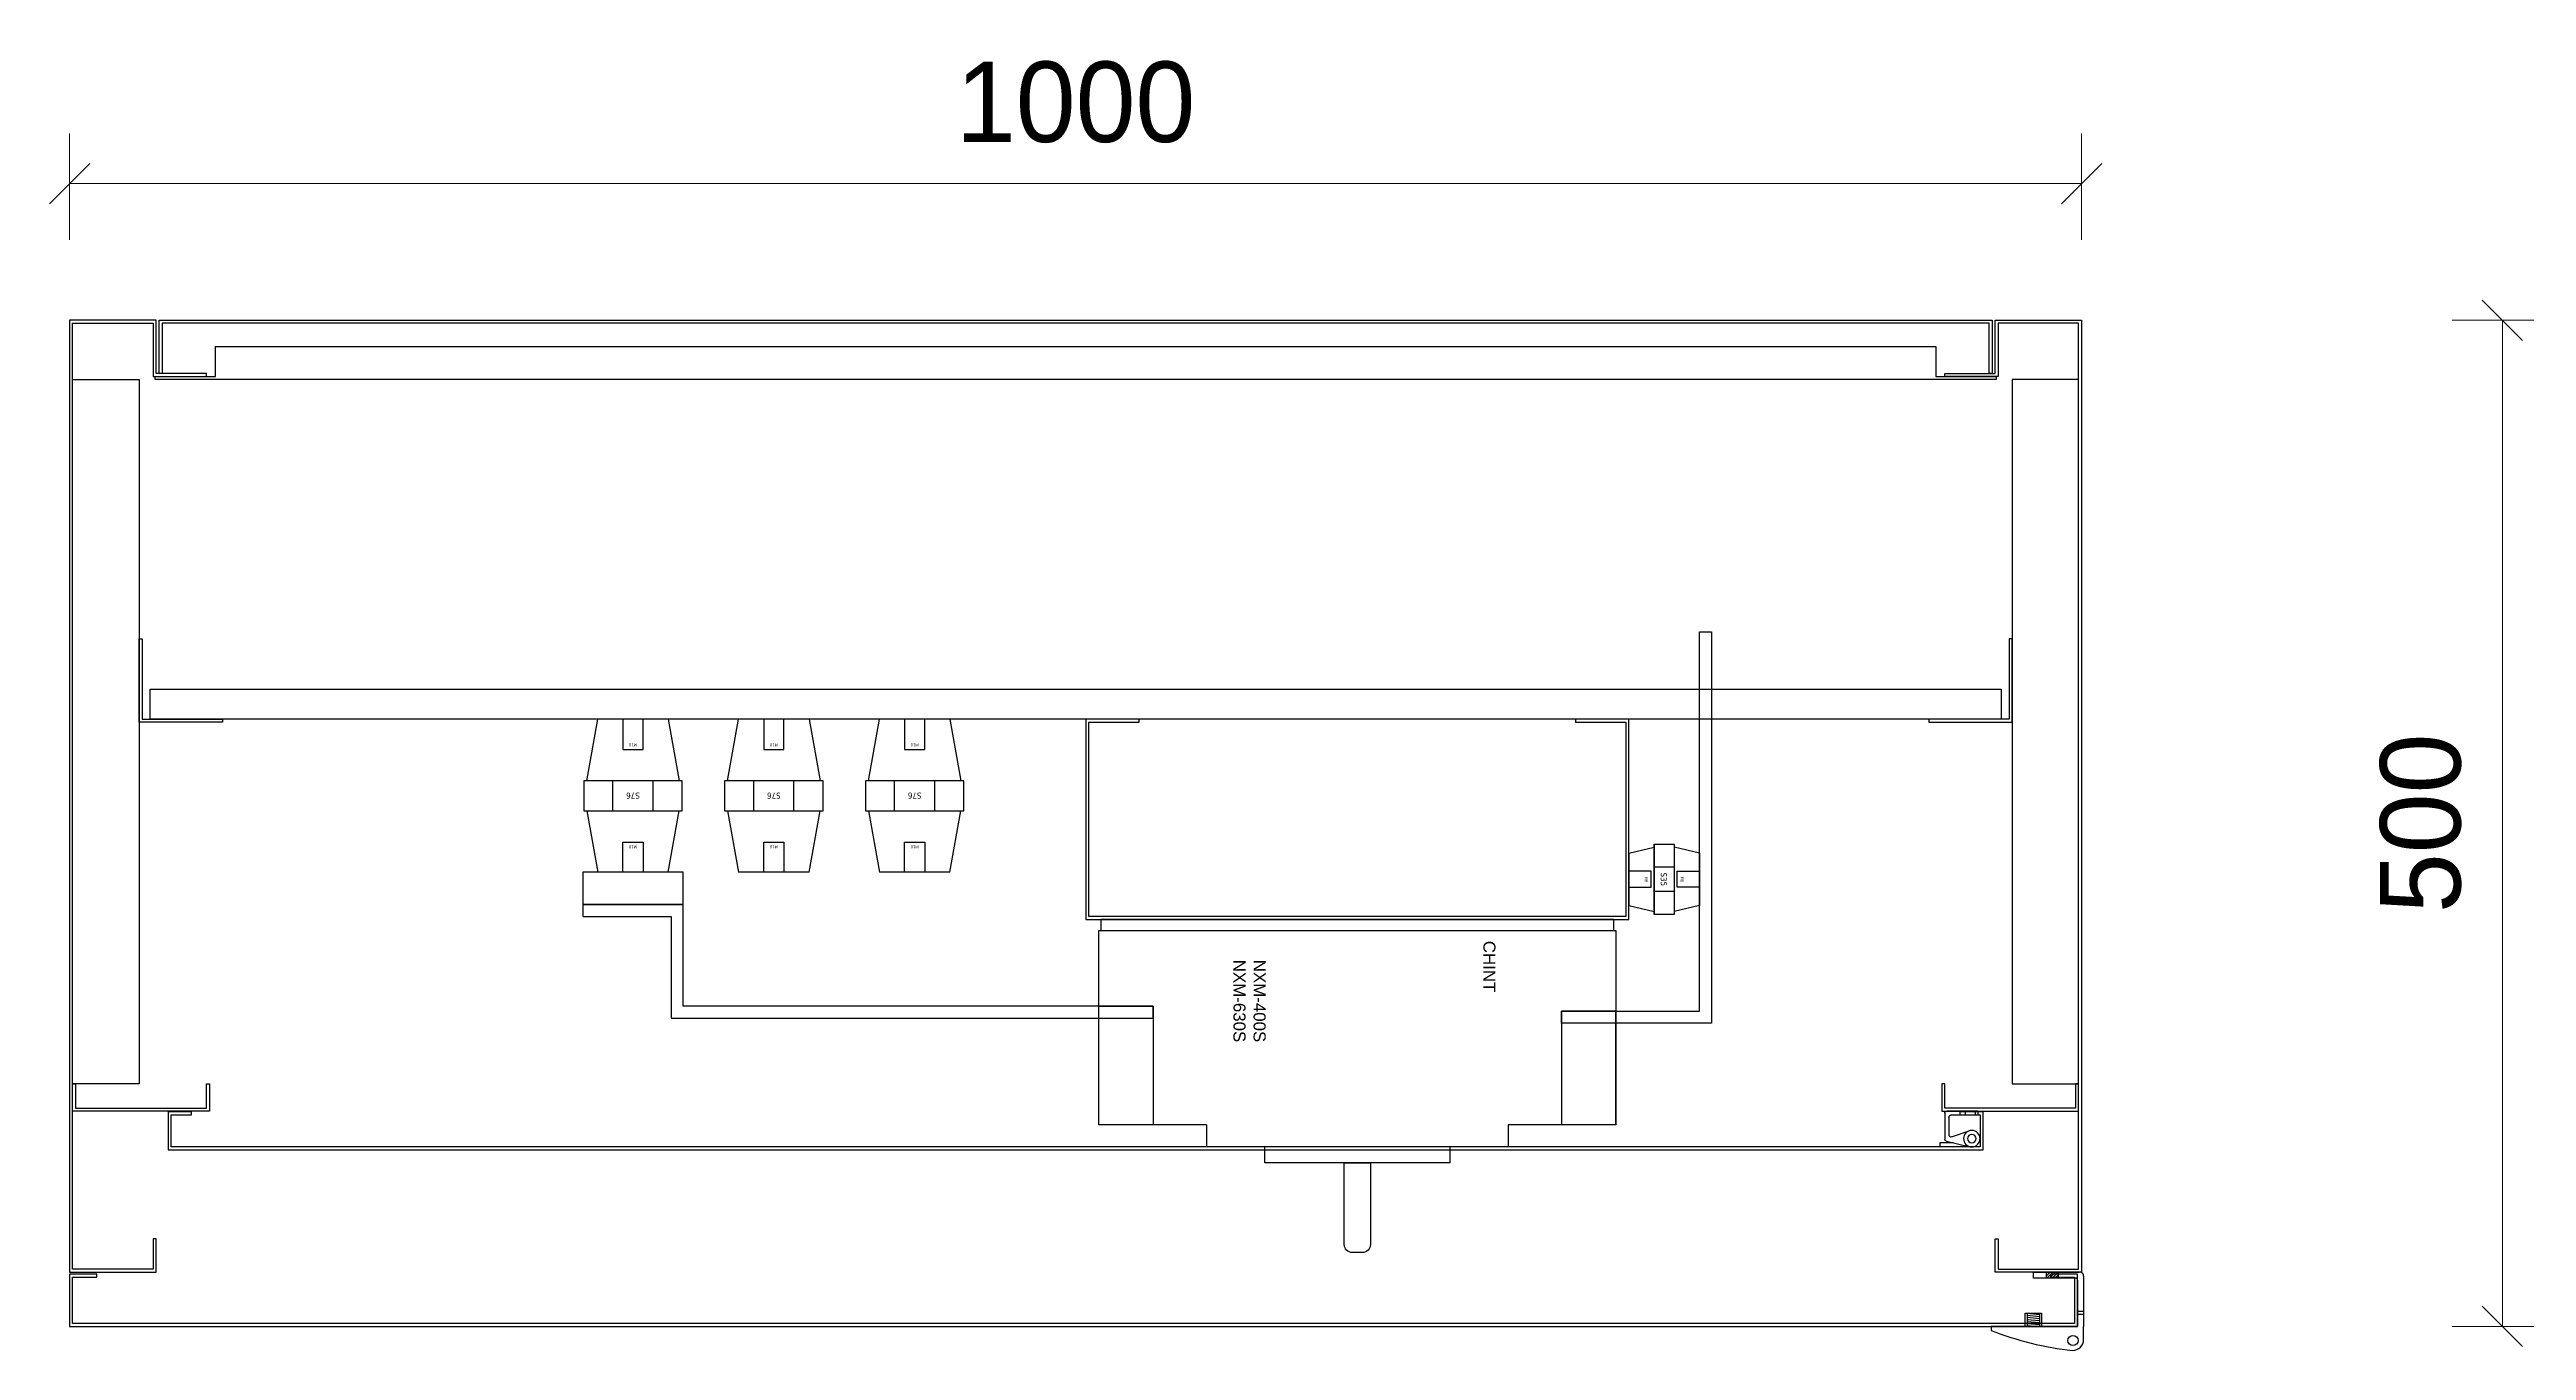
# Model space of a CAD drawing. Header units: millimetres. Extents: x 0 to 5940, y 0 to 4200.
# Drawn here: x 2824 to 4055, y 1043 to 1689 of the extents above; entities that cross this region are included whole.
import ezdxf

# ---------------------------------------------------------------- set-up
doc = ezdxf.new("R2010")
doc.units = ezdxf.units.MM
doc.layers.add('DIM', color=253, linetype='Continuous')
doc.layers.add('Ghi chu', color=7, linetype='Continuous')
doc.styles.add('Arial', font='arial.ttf')
doc.dimstyles.new('Dim-40', dxfattribs={"dimtxt": 40, "dimasz": 20, "dimexe": 25, "dimexo": 40, "dimgap": 20, "dimtad": 1, "dimdec": 0, "dimtxsty": 'Standard', "dimblk": 'OBLIQUE', "dimcen": 15, "dimclrd": 5, "dimclre": 5, "dimclrt": 3, "dimazin": 3, "dimtfac": 1, "dimtdec": 0, "dimtmove": 0, "dimatfit": 3, "dimldrblk": 'ARCHTICK', "dimlwd": 9, "dimlwe": 9})

# ---------------------------------------------------------------- blocks, each defined once
blk = doc.blocks.new('*D6')
at = {"color": 0, "linetype": 'ByBlock', "lineweight": -2}
for p, q in [((4053.2, 1544.8), (4033.2, 1564.8)), ((4033.2, 1064.8), (4053.2, 1044.8))]:
    blk.add_line(p, q, dxfattribs=at)
at = {"layer": 'Defpoints', "color": 0, "transparency": 16777216}
for p in [(4166.3, 1554.8), (4043.2, 1054.8), (4166.3, 1054.8)]:
    blk.add_point(p, dxfattribs=at)
at = {"layer": 'DIM', "color": 5, "lineweight": 9, "transparency": 16777216}
for p, q in [((4126.3, 1554.8), (4018.2, 1554.8)), ((4043.2, 1554.8), (4043.2, 1054.8)), ((4126.3, 1054.8), (4018.2, 1054.8))]:
    blk.add_line(p, q, dxfattribs=at)
at = {"layer": 'DIM', "color": 3, "transparency": 16777216, "insert": (4002.7, 1304.8), "char_height": 40, "attachment_point": 5, "rotation": 90}
blk.add_mtext('500', dxfattribs=at)
blk = doc.blocks.new('_ArchTick')
at = {"color": 0, "const_width": 0.15}
blk.add_lwpolyline([(-0.5, -0.5), (0.5, 0.5)], dxfattribs=at)
blk = doc.blocks.new('_Oblique')
at = {"color": 0, "linetype": 'ByBlock', "lineweight": -2}
blk.add_line((-0.5, -0.5), (0.5, 0.5), dxfattribs=at)
blk = doc.blocks.new('HL044-1.3-B')
h = blk.add_hatch()
h.set_pattern_fill('ANSI31', color=1, scale=0.3, style=0)
h.set_pattern_definition([(45, (-80982.31925, -42991.2648), (-0.673519209, 0.673519209), [])])
h.paths.add_polyline_path([(-15.5, 27), (-15.5, 24), (-9.5, 24), (-9.5, 27)])
at = {"color": 1}
for p, q in [((-22, 24), (-22, 27)), ((-22, 27), (1, 27)), ((-15.5, 24), (-15.5, 27)), ((-9.5, 24), (-9.5, 27)), ((3, 25), (3, 0)), ((-1, 24), (-22, 24)), ((0, 23), (0, 0)), ((0, 0), (-43, 0)), ((-43, 0), (-43, -2)), ((-25, 6.5), (-25, 0)), ((-25, 6.5), (-19, 5.9)), ((-25, 5.5), (-19, 4.9)), ((-25, 4.5), (-19, 3.9)), ((-25, 3.5), (-19, 2.9)), ((-25, 2.5), (-19, 1.9)), ((-25, 1.5), (-19, 0.9)), ((-25, 0.5), (-19.7, 0)), ((-19, 6.5), (-19, 0)), ((0, 7.5), (3, 7.5)), ((0, 6), (3, 6)), ((3, -6.5), (3, 0))]:
    blk.add_line(p, q, dxfattribs=at)
blk.add_lwpolyline([(-26, 6.5), (-18, 6.5), (-18, 0), (-26, 0)], close=True, dxfattribs=at)
blk.add_circle((-2.3, -7), 2.55, dxfattribs=at)
for centre, radius, start, end in [((1, 25), 2, 0, 90), ((-1, 23), 1, 0, 90), ((15.4, 147.7), 160.7, 248.6705, 263.5901), ((-2.5, -6.5), 5.5, 270, 0)]:
    blk.add_arc(centre, radius, start, end, dxfattribs=at)
blk = doc.blocks.new('HL036-1-2')
at = {"layer": 'Ghi chu', "color": 1}
for p, q in [((-3, 17.8), (-18.9, 17.8)), ((-18.9, 15.8), (-18.9, 17.8)), ((-12.1, 15.8), (-18.9, 15.8)), ((-16.4, 1), (-16.4, 14)), ((-15.6, 15), (-3.9, 17.7)), ((-13.1, 12.8), (-4.3, 9.8)), ((0, 0), (-15.4, 0)), ((-14.4, 3), (-14.4, 11.9)), ((0, 2), (-13.4, 2)), ((-6.2, 2), (-6.2, 0)), ((-1.2, 2), (-1.2, 0)), ((0, 0), (0, 2))]:
    blk.add_line(p, q, dxfattribs=at)
for radius in [4.1, 2.1]:
    blk.add_circle((-3, 13.7), radius, dxfattribs=at)
for centre, start, end in [((-15.4, 14), 102.9616, 180), ((-13.4, 11.9), 71.3254, 180), ((-15.4, 1), 180, 270), ((-13.4, 3), 180, 270)]:
    blk.add_arc(centre, 1, start, end, dxfattribs=at)
blk = doc.blocks.new('*D8')
at = {"color": 0, "linetype": 'ByBlock', "lineweight": -2}
for p, q in [((2844.1, 1632.7), (2824.1, 1612.7)), ((3824.1, 1612.7), (3844.1, 1632.7))]:
    blk.add_line(p, q, dxfattribs=at)
at = {"layer": 'Defpoints', "color": 0, "transparency": 16777216}
for p in [(3834.1, 1622.7), (2834.1, 1554.8), (3834.1, 1554.8)]:
    blk.add_point(p, dxfattribs=at)
at = {"layer": 'DIM', "color": 5, "lineweight": 9, "transparency": 16777216}
for p, q in [((2834.1, 1594.8), (2834.1, 1647.7)), ((3834.1, 1594.8), (3834.1, 1647.7)), ((2834.1, 1622.7), (3834.1, 1622.7))]:
    blk.add_line(p, q, dxfattribs=at)
at = {"layer": 'DIM', "color": 3, "transparency": 16777216, "insert": (3334.1, 1663.1), "char_height": 40, "attachment_point": 5}
blk.add_mtext('1000', dxfattribs=at)
blk = doc.blocks.new('su76-1')
at = {"color": 1}
for p, q in [((-17.5, 76), (-23, 45.5)), ((-17.5, 76), (17.5, 76)), ((23, 45.5), (17.5, 76)), ((24.5, 45.5), (-24.5, 45.5)), ((-24.5, 45.5), (-24.5, 30.5)), ((-10, 45.5), (-10, 30.5)), ((10, 45.5), (10, 30.5)), ((24.5, 30.5), (24.5, 45.5)), ((-24.5, 30.5), (24.5, 30.5)), ((-23, 30.5), (23, 30.5)), ((-17.5, 0), (-23, 30.5)), ((23, 30.5), (17.5, 0)), ((-17.5, 0), (17.5, 0))]:
    blk.add_line(p, q, dxfattribs=at)
for points in [[(-5, 76), (5, 76), (5, 61), (-5, 61)], [(-5, 0), (5, 0), (5, 15), (-5, 15)]]:
    blk.add_lwpolyline(points, close=True, dxfattribs=at)
at = {"color": 1, "width": 30.098, "attachment_point": 5}
for s, insert, char_height in [('{\\fTahoma|b0|i0|c0|p34;M10}', (0, 63.3), 1.5), ('{\\fTahoma|b0|i0|c0|p34;S76}', (0, 37.9), 3), ('{\\fTahoma|b0|i0|c0|p34;M10}', (0, 12.7), 1.5)]:
    blk.add_mtext(s, dxfattribs=dict(at, insert=insert, char_height=char_height))
blk = doc.blocks.new('nxm-400-630-2')
at = {"color": 7}
for p, q in [((29751.6, -129472.4), (29751.6, -129525.9)), ((29751.6, -129525.9), (29762.6, -129525.9)), ((29762.6, -129554.9), (29762.6, -129646.9)), ((29751.6, -129675.9), (29751.6, -129729.4)), ((29751.6, -129675.9), (29762.6, -129675.9))]:
    blk.add_line(p, q, dxfattribs=at)
for points in [[(29751.6, -129729.4), (29655.1, -129729.4), (29655.1, -129472.4), (29751.6, -129472.4)], [(29751.6, -129472.4), (29695.1, -129472.4), (29695.1, -129499.4), (29751.6, -129499.4)], [(29762.6, -129525.9), (29762.6, -129554.9)], [(29762.6, -129554.9), (29770.6, -129554.9), (29770.6, -129646.9), (29762.6, -129646.9)], [(29762.6, -129646.9), (29762.6, -129675.9)], [(29751.6, -129729.4), (29692.6, -129729.4), (29692.6, -129702.4), (29751.6, -129702.4)]]:
    blk.add_lwpolyline(points, dxfattribs=at)
blk.add_lwpolyline([(29770.6, -129594.4), (29811.1, -129594.4, -0.414214), (29815.1, -129598.4), (29815.1, -129603.4, -0.414214), (29811.1, -129607.4), (29770.6, -129607.4)], format="xyb", close=True, dxfattribs=at)
at = {"color": 7, "char_height": 6, "width": 25.603, "attachment_point": 5, "style": 'Arial'}
for s, insert in [('CHINT', (29673, -129535.3)), ('NXM-400S\\PNXM-630S', (29690.1, -129654.5))]:
    blk.add_mtext(s, dxfattribs=dict(at, insert=insert))
blk = doc.blocks.new('su35-1')
at = {"color": 1}
for p, q in [((-13, 35), (-16, 22.5)), ((-13, 35), (13, 35)), ((13, 35), (16, 22.5)), ((-17.5, 12.5), (-17.5, 22.5)), ((-17.5, 22.5), (17.5, 22.5)), ((-17.5, 12.5), (17.5, 12.5)), ((17.5, 12.5), (-17.5, 12.5)), ((-16, 22.5), (16, 22.5)), ((-16, 12.5), (16, 12.5)), ((-13, 0), (-16, 12.5)), ((-6, 22.5), (-6, 12.5)), ((6, 22.5), (6, 12.5)), ((13, 0), (16, 12.5)), ((17.5, 22.5), (17.5, 12.5)), ((-13, 0), (13, 0))]:
    blk.add_line(p, q, dxfattribs=at)
for points in [[(-4, 35), (4, 35), (4, 24), (-4, 24)], [(-4, 0), (4, 0), (4, 11), (-4, 11)]]:
    blk.add_lwpolyline(points, close=True, dxfattribs=at)
at = {"color": 1, "width": 30.098, "attachment_point": 5}
for s, insert, char_height in [('{\\fTahoma|b0|i0|c0|p34;M8}', (0, 26.4), 1.5), ('{\\fTahoma|b0|i0|c0|p34;S35}', (0, 17.3), 3), ('{\\fTahoma|b0|i0|c0|p34;M8}', (0, 8.6), 1.5)]:
    blk.add_mtext(s, dxfattribs=dict(at, insert=insert, char_height=char_height))

msp = doc.modelspace()

# ---------------------------------------------------------------- linework, layer by layer
at = {"color": 7}
for points in [[(2875.6, 1098.3), (2875.6, 1083.3), (2835.6, 1083.3), (2835.6, 1553.3), (2875.6, 1553.3), (2875.6, 1526.8), (2902.1, 1526.8), (2902.1, 1528.3), (2877.1, 1528.3), (2877.1, 1554.8), (2834.1, 1554.8), (2834.1, 1081.8), (2877.1, 1081.8), (2877.1, 1098.3)], [(3788.1, 1528.3), (3788.1, 1553.3), (2880.1, 1553.3), (2880.1, 1528.3), (2878.6, 1528.3), (2878.6, 1554.8), (3789.6, 1554.8), (3789.6, 1528.3)], [(3792.6, 1098.3), (3792.6, 1083.3), (3832.6, 1083.3), (3832.6, 1553.3), (3792.6, 1553.3), (3792.6, 1526.8), (3766.1, 1526.8), (3766.1, 1528.3), (3791.1, 1528.3), (3791.1, 1554.8), (3834.1, 1554.8), (3834.1, 1081.8), (3791.1, 1081.8), (3791.1, 1098.3)], [(2837.1, 1175.3), (2837.1, 1163.3), (2902.1, 1163.3), (2902.1, 1175.3), (2903.6, 1175.3), (2903.6, 1161.8), (2835.6, 1161.8), (2835.6, 1175.3)], [(3831.1, 1175.3), (3831.1, 1163.3), (3766.1, 1163.3), (3766.1, 1175.3), (3764.6, 1175.3), (3764.6, 1161.8), (3832.6, 1161.8), (3832.6, 1175.3)], [(3818.6, 1079.3), (3830.6, 1079.3), (3830.6, 1056.3), (2835.6, 1056.3), (2835.6, 1079.3), (2847.6, 1079.3), (2847.6, 1080.8), (2834.1, 1080.8), (2834.1, 1054.8), (3832.1, 1054.8), (3832.1, 1080.8), (3818.6, 1080.8)]]:
    msp.add_lwpolyline(points, close=True, dxfattribs=at)
at = {"color": 8}
msp.add_lwpolyline([(3761.6, 1526.8), (3791.6, 1526.8), (3791.6, 1525.3), (2876.6, 1525.3), (2876.6, 1526.8), (2906.6, 1526.8), (2906.6, 1541.8), (3761.6, 1541.8), (3761.6, 1526.8)], dxfattribs=at)
for points in [[(2835.6, 1525.3), (2868.6, 1525.3), (2868.6, 1175.3), (2835.6, 1175.3)], [(3832.6, 1525.3), (3799.6, 1525.3), (3799.6, 1175.3), (3832.6, 1175.3)], [(2910.1, 1355), (2868.6, 1355), (2868.6, 1396.5), (2870.1, 1396.5), (2870.1, 1356.5), (2910.1, 1356.5)], [(3758.1, 1355), (3799.6, 1355), (3799.6, 1396.5), (3798.1, 1396.5), (3798.1, 1356.5), (3758.1, 1356.5)], [(2874.1, 1371.5), (3794.1, 1371.5), (3794.1, 1356.5), (2874.1, 1356.5)], [(3365.6, 1356.5), (3339.1, 1356.5), (3339.1, 1257), (3609.1, 1257), (3609.1, 1356.5), (3582.6, 1356.5), (3582.6, 1355), (3607.6, 1355), (3607.6, 1258.5), (3340.6, 1258.5), (3340.6, 1355), (3365.6, 1355)], [(3346.6, 1251.5), (3601.6, 1251.5), (3601.6, 1257), (3346.6, 1257)]]:
    msp.add_lwpolyline(points, close=True, dxfattribs=at)
at = {"color": 1}
for points in [[(3575.6, 1211.5), (3644.1, 1211.5), (3644.1, 1400), (3650.1, 1400), (3650.1, 1205.5), (3575.6, 1205.5)], [(3089.1, 1264.5), (3139.1, 1264.5), (3139.1, 1280.5), (3089.1, 1280.5)], [(3141.1, 1208), (3372.6, 1208), (3372.6, 1214), (3139.1, 1214), (3139.1, 1264.5), (3131.1, 1264.5), (3089.1, 1264.5), (3089.1, 1258.5), (3133.1, 1258.5), (3133.1, 1208)]]:
    msp.add_lwpolyline(points, close=True, dxfattribs=at)
at = {"color": 6}
msp.add_lwpolyline([(3773.6, 1160), (3783.6, 1160), (3783.6, 1144), (2884.6, 1144), (2884.6, 1160), (2894.6, 1160), (2894.6, 1161.5), (2883.1, 1161.5), (2883.1, 1142.5), (3785.1, 1142.5), (3785.1, 1161.5), (3773.6, 1161.5)], close=True, dxfattribs=at)

# ---------------------------------------------------------------- block references
at = {"color": 2}
for name, p, rotation in [('su76-1', (3114.1, 1356.5), 180), ('su76-1', (3184.1, 1356.5), 180), ('su76-1', (3254.1, 1356.5), 180), ('su35-1', (3609.1, 1277), 270)]:
    msp.add_blockref(name, p, dxfattribs=dict(at, rotation=rotation))
at = {"color": 7, "rotation": 270}
msp.add_blockref('nxm-400-630-2', (133075, 30906.6), dxfattribs=at)
at = {"color": 7, "xscale": -1, "rotation": 180}
msp.add_blockref('HL036-1-2', (3782.5, 1161.8), dxfattribs=at)
at = {"color": 7}
msp.add_blockref('HL044-1.3-B', (3832.1, 1054.8), dxfattribs=at)

# ---------------------------------------------------------------- dimensions: what is measured, and where the dimension line sits
at = {"layer": 'DIM', "color": 7}
dim = msp.add_linear_dim(base=(3834.1, 1622.7), p1=(2834.1, 1554.8), p2=(3834.1, 1554.8), dimstyle='Dim-40', dxfattribs=at)
dim.commit()
dim.dimension.update_dxf_attribs({"geometry": '*D8', "text_midpoint": (3334.1, 1663.1)})
dim = msp.add_linear_dim(base=(4043.2, 1054.8), p1=(4166.3, 1554.8), p2=(4166.3, 1054.8), angle=90, dimstyle='Dim-40', dxfattribs=at)
dim.commit()
dim.dimension.update_dxf_attribs({"geometry": '*D6', "text_midpoint": (4002.7, 1304.8)})

doc.saveas('drawing.dxf')
